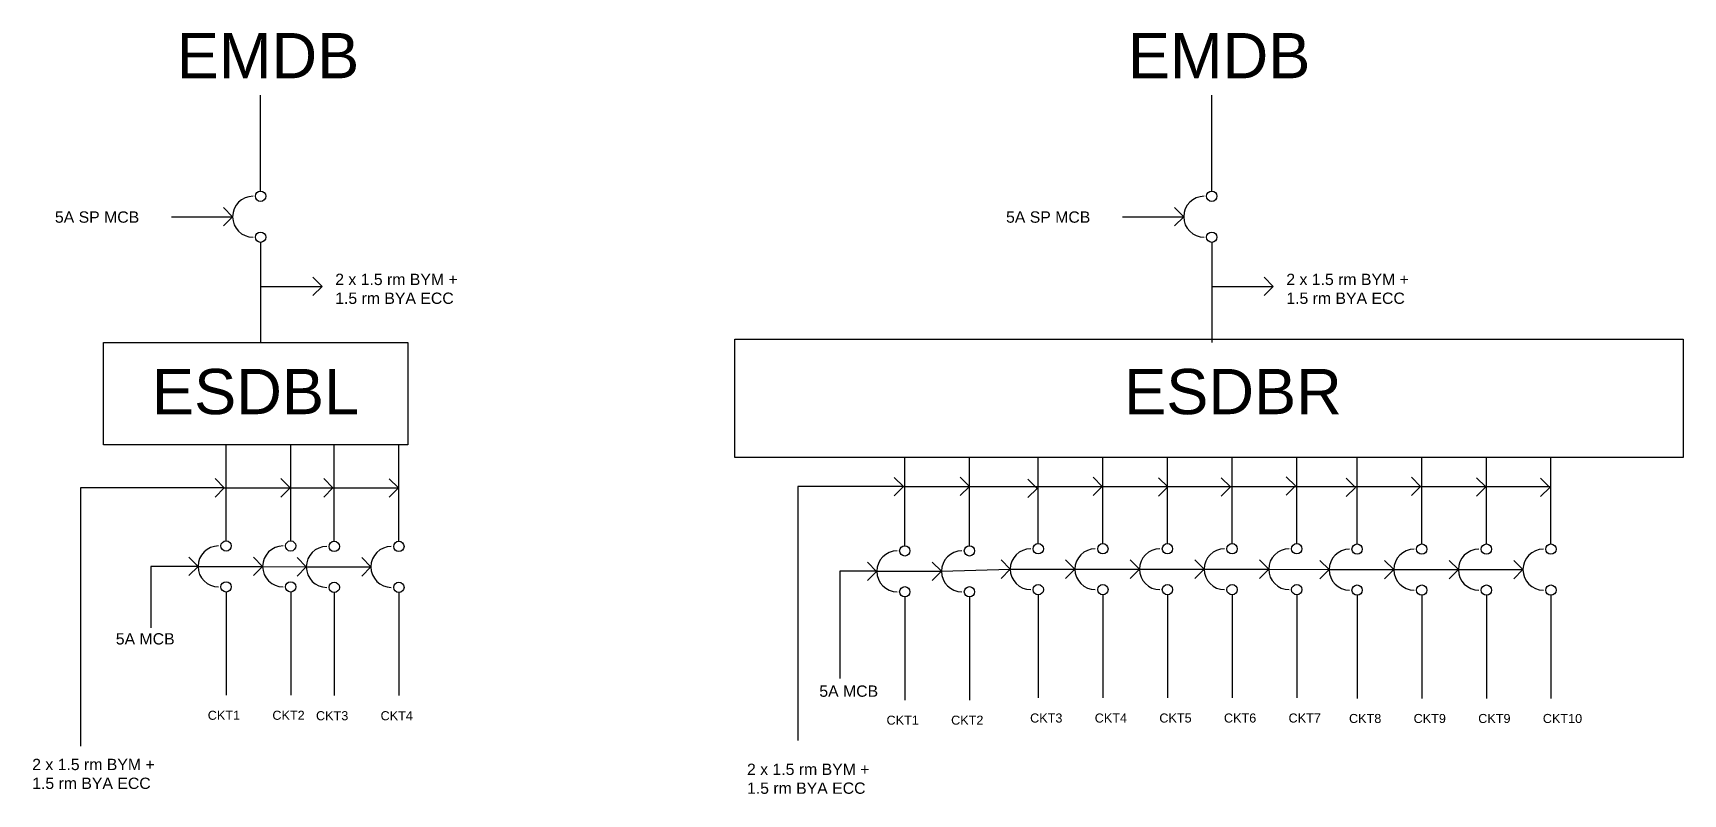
# Model space of a CAD drawing. Header units: inches. Extents: x 435 to 10591, y 298 to 1089.
# Drawn here: x 1953 to 2682, y 564 to 901 of the extents above; entities that cross this region are included whole.
import ezdxf

# ---------------------------------------------------------------- set-up
doc = ezdxf.new("R2010")
doc.units = ezdxf.units.IN
doc.header["$LTSCALE"] = 20
doc.header["$MEASUREMENT"] = 0
doc.layers.add('Layer1', color=7, linetype='Continuous')
doc.styles.get("Standard").update_dxf_attribs({"font": 'arial.ttf'})

msp = doc.modelspace()

# ---------------------------------------------------------------- linework, layer by layer
for p, q in [((2053.18, 830.81), (2053.18, 873.22)), ((2473.66, 830.81), (2473.66, 873.22)), ((2013.78, 819.49), (2040.79, 819.49)), ((2040.79, 819.49), (2036.72, 823.56)), ((2040.79, 819.49), (2036.72, 815.42)), ((2434.27, 819.49), (2461.28, 819.49)), ((2461.28, 819.49), (2457.21, 823.56)), ((2461.28, 819.49), (2457.21, 815.42)), ((2053.18, 808.17), (2053.18, 763.98)), ((2473.66, 808.17), (2473.66, 763.98)), ((2053.18, 788.72), (2080.37, 788.72)), ((2080.37, 788.72), (2076.3, 792.79)), ((2080.37, 788.72), (2076.3, 784.65)), ((2473.66, 788.72), (2500.86, 788.72)), ((2500.86, 788.72), (2496.78, 792.79)), ((2500.86, 788.72), (2496.78, 784.65)), ((2037.91, 676.28), (2037.91, 718.69)), ((2066.47, 676.28), (2066.47, 718.69)), ((2085.75, 676.1), (2085.75, 718.5)), ((2114.32, 676.1), (2114.32, 718.5)), ((2337.98, 674.13), (2337.98, 713.17)), ((2366.55, 674.13), (2366.55, 713.17)), ((2396.97, 675.07), (2396.97, 713.17)), ((2425.54, 675.07), (2425.54, 713.17)), ((2454.1, 675.07), (2454.1, 713.17)), ((2482.66, 675.07), (2482.66, 713.17)), ((2511.23, 675.07), (2511.23, 713.17)), ((2537.95, 674.88), (2537.95, 713.17)), ((2566.51, 674.88), (2566.51, 713.17)), ((2595.08, 674.88), (2595.08, 713.17)), ((2623.64, 674.88), (2623.64, 713.17)), ((2037.1, 699.71), (2033.03, 703.78)), ((2066.24, 699.68), (2062.17, 703.75)), ((2085.16, 699.68), (2081.09, 703.75)), ((2114.07, 699.64), (2110, 703.71)), ((2337.41, 700.26), (2333.34, 704.33)), ((2366.57, 700.33), (2362.5, 704.4)), ((2366.57, 700.33), (2362.5, 696.26)), ((2396.48, 699.43), (2392.41, 703.5)), ((2425.26, 700.33), (2421.19, 704.4)), ((2425.26, 700.33), (2421.19, 696.26)), ((2454.26, 700.11), (2450.19, 704.18)), ((2481.9, 700.11), (2477.83, 704.18)), ((2510.68, 700.56), (2506.61, 704.63)), ((2510.68, 700.56), (2506.61, 696.49)), ((2537.23, 699.9), (2533.16, 703.97)), ((2566.01, 700.35), (2561.94, 704.42)), ((2566.01, 700.35), (2561.94, 696.28)), ((2594.78, 700.12), (2590.71, 704.19)), ((2623.11, 699.9), (2619.04, 703.97)), ((2037.1, 699.71), (2033.03, 695.64)), ((2066.24, 699.68), (2062.17, 695.61)), ((2085.16, 699.68), (2081.09, 695.61)), ((2114.07, 699.64), (2110, 695.57)), ((2337.41, 700.26), (2333.34, 696.19)), ((2396.48, 699.43), (2392.41, 695.36)), ((2454.26, 700.11), (2450.19, 696.04)), ((2481.9, 700.11), (2477.83, 696.04)), ((2537.23, 699.9), (2533.16, 695.83)), ((2594.78, 700.12), (2590.71, 696.05)), ((2623.11, 699.9), (2619.04, 695.83)), ((2025.52, 664.96), (2021.45, 669.03)), ((2025.52, 664.96), (2021.45, 660.89)), ((2025.52, 664.96), (2054.09, 664.96)), ((2054.09, 664.96), (2050.02, 669.03)), ((2054.09, 664.96), (2050.02, 660.89)), ((2073.36, 664.77), (2069.29, 668.84)), ((2073.36, 664.77), (2069.29, 660.7)), ((2101.93, 664.77), (2097.86, 668.84)), ((2101.93, 664.77), (2097.86, 660.7)), ((2325.5, 662.76), (2321.43, 666.83)), ((2354.16, 662.81), (2350.09, 666.88)), ((2384.58, 663.75), (2380.51, 667.82)), ((2413.15, 663.75), (2409.08, 667.82)), ((2441.71, 663.75), (2437.64, 667.82)), ((2470.28, 663.75), (2466.21, 667.82)), ((2498.84, 663.75), (2494.77, 667.82)), ((2525.56, 663.55), (2521.49, 667.62)), ((2554.12, 663.55), (2550.05, 667.62)), ((2582.69, 663.55), (2578.62, 667.62)), ((2611.25, 663.55), (2607.18, 667.62)), ((2325.5, 662.76), (2321.43, 658.69)), ((2325.59, 662.81), (2354.16, 662.81)), ((2354.16, 662.81), (2350.09, 658.74)), ((2384.58, 663.75), (2380.51, 659.67)), ((2413.15, 663.75), (2409.08, 659.67)), ((2441.71, 663.75), (2437.64, 659.67)), ((2470.28, 663.75), (2466.21, 659.67)), ((2498.84, 663.75), (2494.77, 659.67)), ((2525.56, 663.55), (2521.49, 659.48)), ((2554.12, 663.55), (2550.05, 659.48)), ((2582.69, 663.55), (2578.62, 659.48)), ((2611.25, 663.55), (2607.18, 659.48)), ((2037.91, 653.64), (2037.91, 608.06)), ((2066.47, 653.64), (2066.47, 608.06)), ((2085.75, 653.45), (2085.75, 607.88)), ((2114.32, 653.45), (2114.32, 607.88)), ((2337.98, 651.49), (2337.98, 605.91)), ((2366.55, 651.49), (2366.55, 605.91)), ((2396.97, 652.42), (2396.97, 606.85)), ((2425.54, 652.42), (2425.54, 606.85)), ((2454.1, 652.42), (2454.1, 606.85)), ((2482.66, 652.42), (2482.66, 606.85)), ((2511.23, 652.42), (2511.23, 606.85)), ((2537.95, 652.23), (2537.95, 606.66)), ((2566.51, 652.23), (2566.51, 606.66)), ((2595.08, 652.23), (2595.08, 606.66)), ((2623.64, 652.23), (2623.64, 606.66))]:
    msp.add_line(p, q)
msp.add_lwpolyline([(1983.74, 763.98), (2118.24, 763.98), (2118.24, 718.69), (1983.74, 718.69)], close=True)
for centre in [(2053.18, 828.53), (2473.66, 828.53), (2053.18, 810.45), (2473.66, 810.45), (2037.91, 674), (2066.47, 674), (2085.75, 673.82), (2114.32, 673.82), (2337.98, 671.85), (2366.55, 671.85), (2396.97, 672.79), (2425.54, 672.79), (2454.1, 672.79), (2482.66, 672.79), (2511.23, 672.79), (2537.95, 672.6), (2566.51, 672.6), (2595.08, 672.6), (2623.64, 672.6), (2037.91, 655.92), (2066.47, 655.92), (2085.75, 655.73), (2114.32, 655.73), (2396.97, 654.7), (2425.54, 654.7), (2454.1, 654.7), (2482.66, 654.7), (2511.23, 654.7), (2537.95, 654.51), (2566.51, 654.51), (2595.08, 654.51), (2623.64, 654.51), (2337.98, 653.77), (2366.55, 653.77)]:
    msp.add_circle(centre, 2.28)
for centre in [(2049.84, 819.49), (2470.32, 819.49), (2034.56, 664.96), (2063.13, 664.96), (2082.41, 664.77), (2110.97, 664.77), (2334.64, 662.81), (2363.2, 662.81), (2393.63, 663.75), (2422.19, 663.75), (2450.75, 663.75), (2479.32, 663.75), (2507.88, 663.75), (2534.6, 663.55), (2563.17, 663.55), (2591.73, 663.55), (2620.3, 663.55)]:
    msp.add_arc(centre, 9.04, 90, 270)
at = {"layer": 'Layer1'}
for p, q in [((2037.1, 699.71), (1973.61, 699.71)), ((1973.61, 699.71), (1973.61, 585.52)), ((2037.1, 699.71), (2114.32, 699.71)), ((2337.41, 700.26), (2290.67, 700.26)), ((2290.67, 700.26), (2290.67, 588.06)), ((2337.41, 700.26), (2623.64, 700.26)), ((2025.52, 664.96), (2004.61, 664.96)), ((2004.61, 664.96), (2004.61, 637.89)), ((2054.09, 664.96), (2073.36, 664.77)), ((2073.36, 664.77), (2101.93, 664.77)), ((2325.59, 662.81), (2309.2, 662.81)), ((2309.2, 662.81), (2309.2, 615.49)), ((2354.16, 662.81), (2384.58, 663.75)), ((2384.58, 663.75), (2413.15, 663.75)), ((2413.15, 663.75), (2441.71, 663.75)), ((2441.71, 663.75), (2470.28, 663.75)), ((2470.28, 663.75), (2498.84, 663.75)), ((2498.84, 663.75), (2525.56, 663.55)), ((2525.56, 663.55), (2554.12, 663.55)), ((2554.12, 663.55), (2582.69, 663.55)), ((2582.69, 663.55), (2611.25, 663.55))]:
    msp.add_line(p, q, dxfattribs=at)
msp.add_lwpolyline([(2262.8, 765.46), (2682.01, 765.46), (2682.01, 713.17), (2262.8, 713.17)], close=True, dxfattribs=at)

# ---------------------------------------------------------------- texts
for s, height, p in [('EMDB', 20, (2016.09, 880.68)), ('EMDB', 20, (2436.57, 880.68)), ('ESDBL', 20, (2005.15, 732.24)), ('ESDBR', 20, (2434.91, 732.24)), ('CKT1', 4, (2029.82, 597.19)), ('CKT2', 4, (2058.38, 597.19)), ('CKT3', 4, (2077.66, 597)), ('CKT4', 4, (2106.22, 597)), ('CKT1', 4, (2329.89, 595.04)), ('CKT2', 4, (2358.45, 595.04)), ('CKT3', 4, (2393.37, 595.98)), ('CKT4', 4, (2421.93, 595.98)), ('CKT5', 4, (2450.5, 595.98)), ('CKT6', 4, (2479.06, 595.98)), ('CKT7', 4, (2507.63, 595.98)), ('CKT8', 4, (2534.35, 595.78)), ('CKT9', 4, (2562.91, 595.78)), ('CKT9', 4, (2591.47, 595.78)), ('CKT10', 4, (2620.04, 595.78))]:
    msp.add_text(s, height=height).set_placement(p)
at = {"char_height": 5, "attachment_point": 1}
for s, width, insert in [('5A SP MCB', 57.8416, (1962.25, 821.85)), ('5A SP MCB', 57.8416, (2382.73, 821.85)), ('2 x 1.5 rm BYM + 1.5 rm BYA ECC', 57.8416, (2086.16, 794.31)), ('2 x 1.5 rm BYM + 1.5 rm BYA ECC', 57.8416, (2506.64, 794.31)), ('5A MCB', 57.8632, (1989.16, 635.47)), ('5A MCB', 57.8632, (2300.18, 612.37)), ('2 x 1.5 rm BYM + 1.5 rm BYA ECC', 57.8632, (1952.2, 579.97)), ('2 x 1.5 rm BYM + 1.5 rm BYA ECC', 57.8632, (2268.21, 577.82))]:
    msp.add_mtext_dynamic_manual_height_columns(s, width=width, gutter_width=52.36, heights=[0], dxfattribs=dict(at, insert=insert))

doc.saveas('drawing.dxf')
